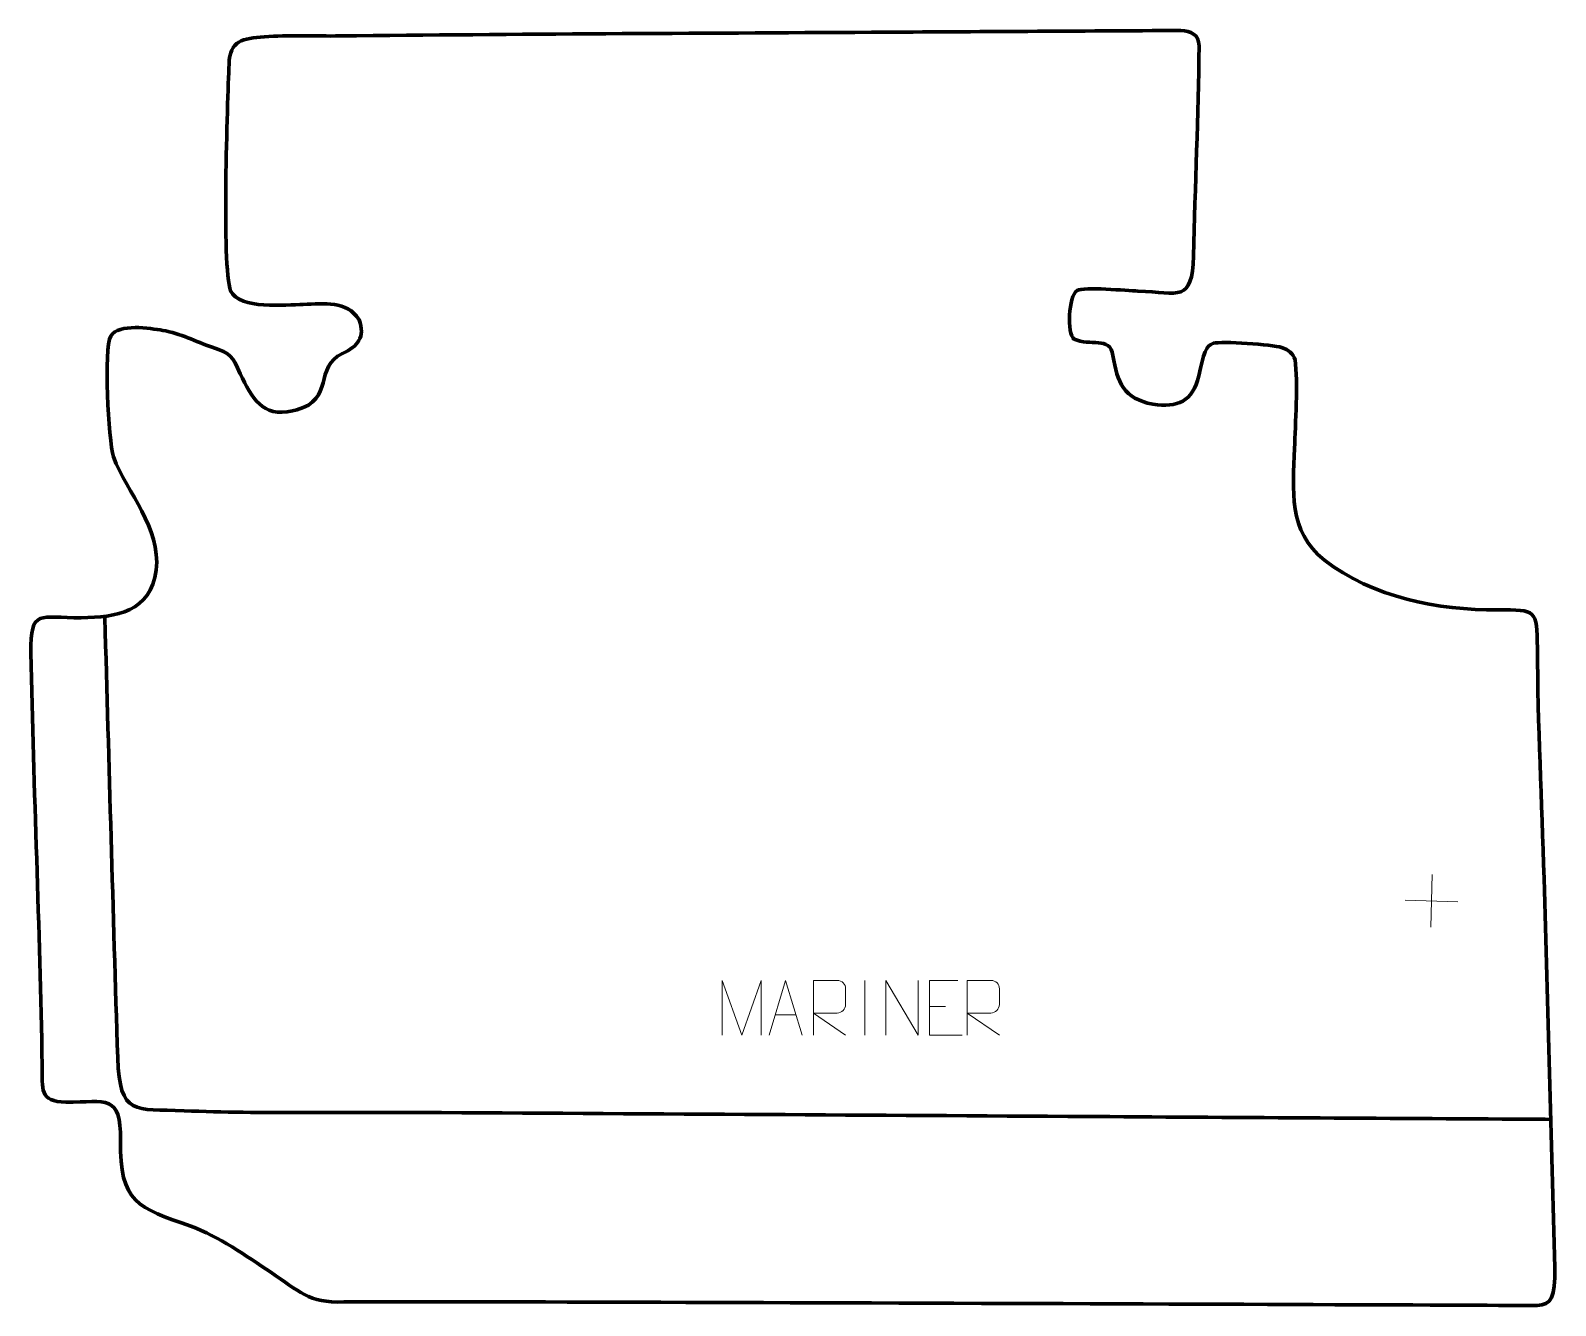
# Model space of a CAD drawing. Header units: millimetres. Extents: x 911 to 1605, y 98 to 679.
import ezdxf

# ---------------------------------------------------------------- set-up
doc = ezdxf.new("R2010")
doc.units = ezdxf.units.MM
doc.header["$MEASUREMENT"] = 0
doc.layers.add('layer 2', color=7, linetype='Continuous')
doc.layers.add('layer 3', color=7, linetype='Continuous')

msp = doc.modelspace()

# ---------------------------------------------------------------- linework, layer by layer
at = {"layer": 'layer 2', "color": 142, "lineweight": 158}
msp.add_open_spline([(944.4262, 411.4864), (946.3867, 344.7446), (948.1448, 277.935), (950.3057, 211.2072), (950.3057, 211.2072), (951.1666, 184.6233), (958.1447, 187.9931), (980.5145, 187.0975), (980.5145, 187.0975), (1015.9738, 185.6778), (1052.9735, 186.5597), (1088.6139, 186.341), (1088.6139, 186.341), (1186.7248, 185.7386), (1284.8356, 185.1368), (1382.9465, 184.534), (1382.9465, 184.534), (1451.0234, 184.1161), (1519.1005, 183.6979), (1587.1774, 183.2804), (1587.1774, 183.2804), (1592.1831, 183.2496), (1597.1888, 183.2189), (1602.1944, 183.1882)], degree=3, knots=[0, 0, 0, 0, 0.14285714, 0.14285714, 0.14285714, 0.14285714, 0.28571429, 0.28571429, 0.28571429, 0.28571429, 0.42857143, 0.42857143, 0.42857143, 0.42857143, 0.57142857, 0.57142857, 0.57142857, 0.57142857, 0.71428571, 0.71428571, 0.71428571, 0.71428571, 1, 1, 1, 1], dxfattribs=at)
at = {"layer": 'layer 3', "color": 242, "lineweight": 158}
msp.add_open_spline([(1596.6401, 98.4335), (1603.021, 98.7621), (1605.0388, 102.1488), (1604.6869, 115.5958), (1604.6869, 115.5958), (1603.1406, 174.6988), (1601.506, 233.8218), (1599.8131, 292.921), (1599.8131, 292.921), (1598.8021, 327.6434), (1596.9728, 363.1652), (1596.7725, 397.8006), (1596.7725, 397.8006), (1596.6708, 415.3786), (1596.3806, 415.2492), (1578.7353, 415.1485), (1578.7353, 415.1485), (1551.4323, 414.9928), (1521.8346, 420.8329), (1499.7895, 437.8445), (1499.7895, 437.8445), (1483.0511, 451.0766), (1485.5896, 469.4826), (1486.2106, 488.6876), (1486.2106, 488.6876), (1486.4915, 499.8637), (1487.9372, 518.8013), (1486.4267, 529.0232), (1486.4267, 529.0232), (1485.7675, 531.8903), (1483.3702, 533.5957), (1480.3356, 534.6208), (1480.3356, 534.6208), (1476.1834, 536.0232), (1452.8908, 537.5633), (1449.2817, 536.555), (1449.2817, 536.555), (1445.6426, 535.5382), (1444.9556, 531.9788), (1442.5603, 521.6723), (1442.5603, 521.6723), (1439.834, 510.1309), (1432.8834, 507.096), (1421.6846, 508.8314), (1421.6846, 508.8314), (1408.3945, 511.2973), (1405.4732, 518.7539), (1403.5006, 530.985), (1403.5006, 530.985), (1402.3019, 540.017), (1392.9838, 534.9721), (1385.8517, 538.4735), (1385.8517, 538.4735), (1382.4058, 540.9076), (1383.2753, 558.0448), (1387.1894, 560.5381), (1387.1894, 560.5381), (1390.0688, 562.3723), (1410.1525, 560.5249), (1414.824, 560.3306), (1414.824, 560.3306), (1433.9902, 559.533), (1439.3475, 554.9955), (1440.259, 576.2952), (1440.259, 576.2952), (1440.8245, 608.2471), (1442.4943, 640.1111), (1442.7059, 672.0619), (1442.7059, 672.0619), (1442.7407, 677.3119), (1438.7436, 678.6788), (1434.4578, 678.9715), (1434.4578, 678.9715), (1387.9828, 678.7223), (1341.5077, 678.4531), (1295.0328, 678.1734), (1295.0328, 678.1734), (1295.0328, 678.1734), (1293.5294, 678.1644), (1293.5294, 678.1644), (1293.5294, 678.1644), (1212.85, 677.6839), (1132.1636, 677.402), (1051.4878, 676.4885), (1051.4878, 676.4885), (1040.6014, 676.3652), (1027.6764, 676.8652), (1017.1191, 676.1185), (1017.1191, 676.1185), (1007.2049, 675.4173), (1001.4147, 674.4656), (1000.9826, 663.6328), (1000.9826, 663.6328), (1000.2961, 646.4226), (997.5823, 571.833), (1001.6776, 560.4123), (1001.6776, 560.4123), (1005.9258, 551.7851), (1026.7123, 554.0366), (1034.8246, 554.2779), (1034.8246, 554.2779), (1044.4546, 554.5644), (1054.3745, 556.1544), (1060.258, 547.3072), (1060.258, 547.3072), (1063.1159, 539.1811), (1059.6114, 535.243), (1052.6819, 531.8717), (1052.6819, 531.8717), (1039.4036, 525.7524), (1049.219, 510.9907), (1031.8108, 506.2379), (1031.8108, 506.2379), (1031.8108, 506.2379), (1029.9609, 505.7976), (1029.9609, 505.7976), (1029.9609, 505.7976), (1016.0958, 502.4984), (1011.338, 511.8041), (1006.1353, 522.6457), (1006.1353, 522.6457), (1002.1862, 530.914), (1002.1929, 531.8073), (993.3223, 534.737), (993.3223, 534.737), (985.8014, 537.3067), (978.7261, 541.1677), (970.8123, 542.4194), (970.8123, 542.4194), (965.0435, 543.3318), (950.8052, 545.7807), (947.1511, 539.8388), (947.1511, 539.8388), (943.7501, 534.3085), (946.1971, 492.4548), (948.3271, 484.8506), (948.3271, 484.8506), (954.7922, 468.0691), (969.8943, 452.934), (967.8629, 433.2055), (967.8629, 433.2055), (965.3167, 414.2554), (949.6506, 411.7715), (933.7214, 411.5773), (933.7214, 411.5773), (914.5819, 411.4394), (910.5829, 415.9528), (910.7787, 395.6061), (910.7787, 395.6061), (911.9285, 333.054), (914.8956, 270.4737), (915.8877, 207.828), (915.8877, 207.828), (916.0496, 196.7691), (914.4812, 191.1866), (926.7115, 191.0724), (926.7115, 191.0724), (945.3787, 190.8984), (951.6766, 195.0365), (951.5808, 173.5497), (951.5808, 173.5497), (951.1481, 145.2442), (959.4331, 142.946), (983.6357, 134.5438), (983.6357, 134.5438), (996.1895, 129.9698), (1008.8449, 120.9587), (1020.0106, 113.5652), (1020.0106, 113.5652), (1033.0114, 104.9567), (1036.9791, 99.4852), (1053.2855, 100.0604), (1053.2855, 100.0604), (1069.5919, 100.6356), (1596.6401, 98.4335), (1596.6401, 98.4335)], degree=3, knots=[0, 0, 0, 0, 0.02222222, 0.02222222, 0.02222222, 0.02222222, 0.04444444, 0.04444444, 0.04444444, 0.04444444, 0.06666667, 0.06666667, 0.06666667, 0.06666667, 0.08888889, 0.08888889, 0.08888889, 0.08888889, 0.11111111, 0.11111111, 0.11111111, 0.11111111, 0.13333333, 0.13333333, 0.13333333, 0.13333333, 0.15555556, 0.15555556, 0.15555556, 0.15555556, 0.17777778, 0.17777778, 0.17777778, 0.17777778, 0.2, 0.2, 0.2, 0.2, 0.22222222, 0.22222222, 0.22222222, 0.22222222, 0.24444444, 0.24444444, 0.24444444, 0.24444444, 0.26666667, 0.26666667, 0.26666667, 0.26666667, 0.28888889, 0.28888889, 0.28888889, 0.28888889, 0.31111111, 0.31111111, 0.31111111, 0.31111111, 0.33333333, 0.33333333, 0.33333333, 0.33333333, 0.35555556, 0.35555556, 0.35555556, 0.35555556, 0.37777778, 0.37777778, 0.37777778, 0.37777778, 0.4, 0.4, 0.4, 0.4, 0.42222222, 0.42222222, 0.42222222, 0.42222222, 0.44444444, 0.44444444, 0.44444444, 0.44444444, 0.46666667, 0.46666667, 0.46666667, 0.46666667, 0.48888889, 0.48888889, 0.48888889, 0.48888889, 0.51111111, 0.51111111, 0.51111111, 0.51111111, 0.53333333, 0.53333333, 0.53333333, 0.53333333, 0.55555556, 0.55555556, 0.55555556, 0.55555556, 0.57777778, 0.57777778, 0.57777778, 0.57777778, 0.6, 0.6, 0.6, 0.6, 0.62222222, 0.62222222, 0.62222222, 0.62222222, 0.64444444, 0.64444444, 0.64444444, 0.64444444, 0.66666667, 0.66666667, 0.66666667, 0.66666667, 0.68888889, 0.68888889, 0.68888889, 0.68888889, 0.71111111, 0.71111111, 0.71111111, 0.71111111, 0.73333333, 0.73333333, 0.73333333, 0.73333333, 0.75555556, 0.75555556, 0.75555556, 0.75555556, 0.77777778, 0.77777778, 0.77777778, 0.77777778, 0.8, 0.8, 0.8, 0.8, 0.82222222, 0.82222222, 0.82222222, 0.82222222, 0.84444444, 0.84444444, 0.84444444, 0.84444444, 0.86666667, 0.86666667, 0.86666667, 0.86666667, 0.88888889, 0.88888889, 0.88888889, 0.88888889, 0.91111111, 0.91111111, 0.91111111, 0.91111111, 0.93333333, 0.93333333, 0.93333333, 0.93333333, 0.95555556, 0.95555556, 0.95555556, 0.95555556, 1, 1, 1, 1], dxfattribs=at)
at = {"layer": 'layer 3', "color": 250, "lineweight": 9}
for points in [[(1548.9431, 294.6281), (1548.9431, 294.6281), (1548.2487, 270.6602), (1548.2487, 270.6602)], [(1536.6119, 282.9913), (1536.6119, 282.9913), (1560.5798, 282.2969), (1560.5798, 282.2969)], [(1290.4518, 246.4504), (1290.4518, 246.4504), (1290.4518, 221.4763), (1290.4518, 221.4763)], [(1249.7039, 230.736), (1249.7039, 230.736), (1259.1996, 230.736), (1259.1996, 230.736)], [(1320.0189, 234.5604), (1320.0189, 234.5604), (1327.187, 234.5604), (1327.187, 234.5604)]]:
    msp.add_open_spline(points, degree=3, dxfattribs=at)
for points, knots in [([(1225.6093, 221.4844), (1225.6093, 221.4844), (1225.6093, 246.4423), (1225.6093, 246.4423), (1225.6093, 246.4423), (1225.6093, 246.4423), (1234.5344, 221.4844), (1234.5344, 221.4844), (1234.5344, 221.4844), (1234.5344, 221.4844), (1243.2943, 246.4418), (1243.2943, 246.4418), (1243.2943, 246.4418), (1243.2943, 246.4418), (1243.2943, 221.4844), (1243.2943, 221.4844)], [0, 0, 0, 0, 0.2, 0.2, 0.2, 0.2, 0.4, 0.4, 0.4, 0.4, 0.6, 0.6, 0.6, 0.6, 1, 1, 1, 1]), ([(1246.9813, 221.4866), (1246.9813, 221.4866), (1254.3523, 246.4401), (1254.3523, 246.4401), (1254.3523, 246.4401), (1254.3523, 246.4401), (1261.9222, 221.4866), (1261.9222, 221.4866)], [0, 0, 0, 0, 0.33333333, 0.33333333, 0.33333333, 0.33333333, 1, 1, 1, 1]), ([(1267.1197, 221.4866), (1267.1197, 221.4866), (1267.1197, 246.4401), (1267.1197, 246.4401), (1267.1197, 246.4401), (1270.7145, 246.4401), (1274.31, 246.4401), (1277.9052, 246.4401), (1277.9052, 246.4401), (1280.2305, 246.4024), (1281.7878, 244.9124), (1281.7837, 242.546), (1281.7837, 242.546), (1281.7833, 240.5105), (1281.7833, 237.4511), (1281.7837, 235.4151), (1281.7837, 235.4151), (1281.7772, 233.5396), (1279.9649, 231.5978), (1277.9554, 231.5787), (1277.9554, 231.5787), (1277.9554, 231.5787), (1267.1197, 231.5787), (1267.1197, 231.5787), (1267.1197, 231.5787), (1267.1197, 231.5787), (1281.7744, 221.4866), (1281.7744, 221.4866)], [0, 0, 0, 0, 0.125, 0.125, 0.125, 0.125, 0.25, 0.25, 0.25, 0.25, 0.375, 0.375, 0.375, 0.375, 0.5, 0.5, 0.5, 0.5, 0.625, 0.625, 0.625, 0.625, 0.75, 0.75, 0.75, 0.75, 1, 1, 1, 1]), ([(1300.1244, 221.4866), (1300.1244, 221.4866), (1300.1244, 246.4401), (1300.1244, 246.4401), (1300.1244, 246.4401), (1300.1244, 246.4401), (1314.7792, 221.4866), (1314.7792, 221.4866), (1314.7792, 221.4866), (1314.7792, 221.4866), (1314.7792, 246.4401), (1314.7792, 246.4401)], [0, 0, 0, 0, 0.25, 0.25, 0.25, 0.25, 0.5, 0.5, 0.5, 0.5, 1, 1, 1, 1]), ([(1332.8928, 246.4401), (1332.8928, 246.4401), (1320.0189, 246.4401), (1320.0189, 246.4401), (1320.0189, 246.4401), (1320.0189, 246.4401), (1320.0189, 221.4865), (1320.0189, 221.4865), (1320.0189, 221.4865), (1320.0189, 221.4865), (1334.8847, 221.4865), (1334.8847, 221.4865)], [0, 0, 0, 0, 0.25, 0.25, 0.25, 0.25, 0.5, 0.5, 0.5, 0.5, 1, 1, 1, 1]), ([(1337.1197, 221.4866), (1337.1197, 221.4866), (1337.1197, 246.4401), (1337.1197, 246.4401), (1337.1197, 246.4401), (1340.7145, 246.4401), (1344.31, 246.4401), (1347.9052, 246.4401), (1347.9052, 246.4401), (1350.2305, 246.4024), (1351.7878, 244.9124), (1351.7837, 242.546), (1351.7837, 242.546), (1351.7833, 240.5105), (1351.7833, 237.4511), (1351.7837, 235.4151), (1351.7837, 235.4151), (1351.7772, 233.5396), (1349.9649, 231.5978), (1347.9554, 231.5787), (1347.9554, 231.5787), (1347.9554, 231.5787), (1337.1197, 231.5787), (1337.1197, 231.5787), (1337.1197, 231.5787), (1337.1197, 231.5787), (1351.7744, 221.4866), (1351.7744, 221.4866)], [0, 0, 0, 0, 0.125, 0.125, 0.125, 0.125, 0.25, 0.25, 0.25, 0.25, 0.375, 0.375, 0.375, 0.375, 0.5, 0.5, 0.5, 0.5, 0.625, 0.625, 0.625, 0.625, 0.75, 0.75, 0.75, 0.75, 1, 1, 1, 1])]:
    msp.add_open_spline(points, degree=3, knots=knots, dxfattribs=at)

doc.saveas('drawing.dxf')
